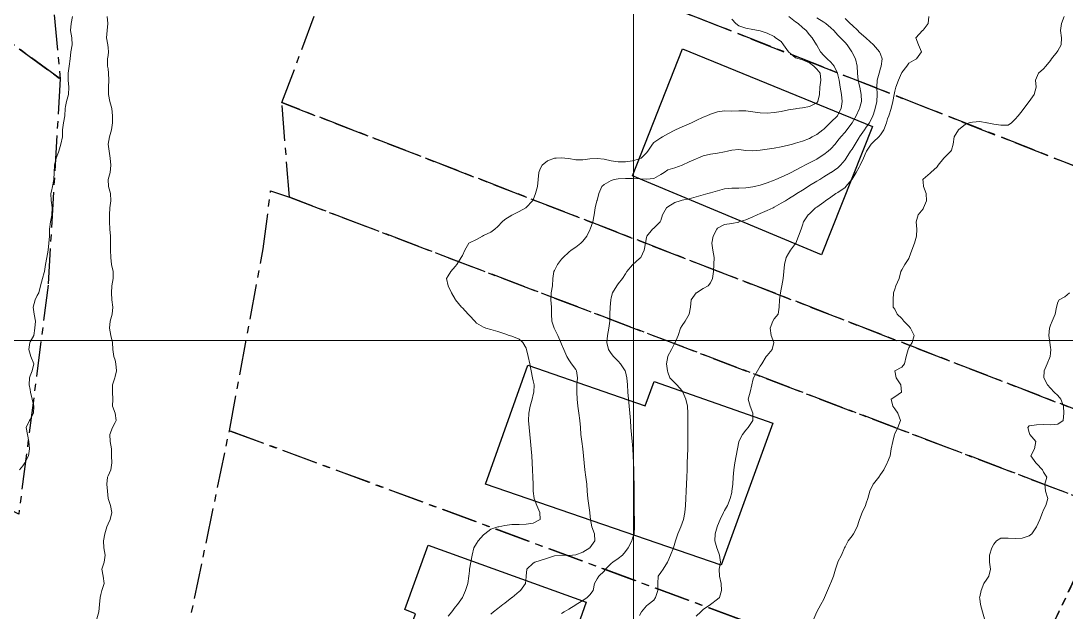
# Model space of a CAD drawing. Header units: centimetres. Extents: x 0 to 642158, y -847 to 649707.
# Drawn here: x 615923.6 to 615997.3, y 620468.2 to 620509.9 of the extents above; entities that cross this region are included whole.
import ezdxf

# ---------------------------------------------------------------- set-up
doc = ezdxf.new("R2010")
doc.units = ezdxf.units.CM
doc.header["$MEASUREMENT"] = 0
doc.linetypes.add('CENTERX2', pattern=[4, 2.5, -0.5, 0.5, -0.5])
doc.layers.add('MEV_grille', color=254, linetype='Continuous', lineweight=9)
doc.layers.add('WAL_topographie 0.5', color=253, linetype='Continuous', lineweight=20)
doc.layers.add('SPW_batiments', color=7, linetype='Continuous')
doc.layers.add('SPW_parcellaire cadastral', color=7, linetype='CENTERX2', lineweight=25, true_color=0xff0542)

# ---------------------------------------------------------------- blocks, each defined once
blk = doc.blocks.new('*U114')
at = {"layer": 'MEV_grille', "transparency": 33554687}
blk.add_lwpolyline([(-1338.461, 0), (1338.461, 0)], dxfattribs=at)
blk = doc.blocks.new('*U115')
at = {"layer": 'MEV_grille', "color": 0, "linetype": 'ByBlock', "lineweight": -2, "transparency": 16777216}
blk.add_blockref('*U114', (0, -1900), dxfattribs=at)
blk = doc.blocks.new('*U112')
at = {"layer": 'MEV_grille', "transparency": 33554687}
blk.add_lwpolyline([(0, 1825.476), (0, -1825.476)], dxfattribs=at)
blk = doc.blocks.new('*U113')
at = {"layer": 'MEV_grille', "color": 0, "linetype": 'ByBlock', "lineweight": -2, "transparency": 16777216}
blk.add_blockref('*U112', (600, 0), dxfattribs=at)

msp = doc.modelspace()

# ---------------------------------------------------------------- linework, layer by layer
at = {"layer": 'SPW_batiments'}
for points in [[(615983.693, 620502.495), (615980.095, 620493.428), (615966.76, 620499.009), (615970.276, 620507.959), (615983.693, 620502.495)], [(615967.646, 620482.776), (615968.28, 620484.501), (615976.646, 620481.544), (615973.013, 620471.527), (615956.38, 620477.258), (615959.362, 620485.658), (615967.646, 620482.776)], [(615963.481, 620468.926), (615961.381, 620463.009), (615960.364, 620463.426), (615958.782, 620458.725), (615949.382, 620462.207), (615949.517, 620462.59), (615951.448, 620468.091), (615950.681, 620468.407), (615952.33, 620472.942), (615963.481, 620468.926)]]:
    msp.add_lwpolyline(points, dxfattribs=at)
at = {"layer": 'SPW_parcellaire cadastral'}
for points in [[(615891.311, 620550.728), (615902.617, 620542.753), (615909.218, 620537.806), (615924.422, 620526.289), (615926.373, 620505.85), (615894.39, 620529.18)], [(615894.39, 620529.18), (615926.373, 620505.85), (615925.519, 620491.283), (615923.455, 620475.144), (615885.614, 620492.817)], [(615970.821, 620527.189), (616017.034, 620509.432), (616010.006, 620494.955), (615963.942, 620513.073), (615970.821, 620527.189)], [(615942.016, 620504.175), (615947.771, 620519.521), (615963.942, 620513.073), (616010.006, 620494.955), (616002.982, 620480.589), (615942.016, 620504.175)], [(616116.745, 620468.333), (616089.977, 620427.615), (615994.067, 620462.39), (616000.291, 620475.534), (615942.545, 620497.494), (615942.016, 620504.175), (616002.982, 620480.589), (616010.006, 620494.955), (616017.034, 620509.432), (616116.745, 620468.333)], [(615993.265, 620460.724), (615938.312, 620481.024), (615940.693, 620493.856), (615941.222, 620497.957), (615942.545, 620497.494), (616000.291, 620475.534), (615994.067, 620462.39), (615993.265, 620460.724)], [(615986.308, 620446.278), (615935.037, 620465.256), (615938.312, 620481.024), (615993.265, 620460.724), (615986.308, 620446.278)]]:
    msp.add_lwpolyline(points, dxfattribs=at)
at = {"layer": 'WAL_topographie 0.5'}
for points in [[(615927.241, 620510.25), (615927.145, 620509.75), (615927.109, 620509.25), (615927.188, 620508.75), (615927.217, 620508.25), (615927.134, 620507.75), (615927.07, 620507.25), (615927.012, 620506.75), (615926.933, 620506.25), (615926.94, 620505.75), (615926.984, 620505.25), (615926.96, 620504.75), (615926.828, 620504.25), (615926.75, 620503.893), (615926.726, 620503.75), (615926.706, 620503.25), (615926.605, 620502.75), (615926.54, 620502.25), (615926.532, 620501.75), (615926.431, 620501.25), (615926.274, 620500.75), (615926.25, 620500.676), (615926.099, 620500.25), (615925.973, 620499.75), (615925.941, 620499.25), (615925.92, 620498.75), (615925.821, 620498.25), (615925.75, 620497.917), (615925.724, 620497.75), (615925.727, 620497.25), (615925.75, 620497.114), (615925.81, 620496.75), (615925.779, 620496.25), (615925.75, 620496.107), (615925.682, 620495.75), (615925.63, 620495.25), (615925.611, 620494.75), (615925.581, 620494.25), (615925.517, 620493.75), (615925.436, 620493.25), (615925.342, 620492.75), (615925.265, 620492.25), (615925.25, 620492.179), (615925.122, 620491.75), (615924.986, 620491.25), (615924.861, 620490.75), (615924.75, 620490.568), (615924.598, 620490.25), (615924.458, 620489.75), (615924.541, 620489.25), (615924.625, 620488.75), (615924.579, 620488.25), (615924.513, 620487.75), (615924.25, 620487.295), (615924.237, 620487.25), (615924.156, 620486.75), (615924.25, 620486.428), (615924.314, 620486.25), (615924.517, 620485.75), (615924.396, 620485.25), (615924.25, 620484.882), (615924.2, 620484.75), (615924.18, 620484.25), (615924.25, 620483.932), (615924.278, 620483.75), (615924.397, 620483.25), (615924.518, 620482.75), (615924.485, 620482.25), (615924.25, 620481.808), (615924.2, 620481.75), (615923.968, 620481.25), (615924.062, 620480.75), (615924.167, 620480.25), (615924.218, 620479.75), (615924.133, 620479.25), (615923.886, 620478.75), (615923.75, 620478.547), (615923.5, 620478.25)], [(615928.953, 620467.75), (615929.105, 620468.25), (615929.139, 620468.75), (615929.189, 620469.25), (615929.25, 620469.473), (615929.312, 620469.75), (615929.467, 620470.25), (615929.416, 620470.75), (615929.315, 620471.25), (615929.47, 620471.75), (615929.546, 620472.25), (615929.442, 620472.75), (615929.427, 620473.25), (615929.529, 620473.75), (615929.669, 620474.25), (615929.75, 620474.459), (615929.89, 620474.75), (615930.021, 620475.25), (615929.92, 620475.75), (615929.75, 620476.25), (615929.75, 620476.25), (615929.702, 620476.75), (615929.664, 620477.25), (615929.709, 620477.75), (615929.75, 620477.829), (615929.94, 620478.25), (615930.01, 620478.75), (615929.989, 620479.25), (615929.983, 620479.75), (615929.896, 620480.25), (615929.875, 620480.75), (615930.063, 620481.25), (615930.25, 620481.607), (615930.314, 620481.75), (615930.25, 620482.25), (615930.25, 620482.25), (615930.063, 620482.75), (615930.08, 620483.25), (615930.074, 620483.75), (615930.061, 620484.25), (615930.221, 620484.75), (615930.25, 620484.844), (615930.358, 620485.25), (615930.311, 620485.75), (615930.25, 620486), (615930.167, 620486.25), (615930.1, 620486.75), (615930.072, 620487.25), (615929.946, 620487.75), (615929.864, 620488.25), (615929.904, 620488.75), (615930.05, 620489.25), (615930.077, 620489.75), (615930.026, 620490.25), (615930, 620490.75), (615930.011, 620491.25), (615930.117, 620491.75), (615930.112, 620492.25), (615929.99, 620492.75), (615929.937, 620493.25), (615929.917, 620493.75), (615929.925, 620494.25), (615929.926, 620494.75), (615929.868, 620495.25), (615929.847, 620495.75), (615929.862, 620496.25), (615929.878, 620496.75), (615929.944, 620497.25), (615929.923, 620497.75), (615929.782, 620498.25), (615929.762, 620498.75), (615929.9, 620499.25), (615929.94, 620499.75), (615929.908, 620500.25), (615929.824, 620500.75), (615929.764, 620501.25), (615929.857, 620501.75), (615930.003, 620502.25), (615930.066, 620502.75), (615930.069, 620503.25), (615930.013, 620503.75), (615929.881, 620504.25), (615929.783, 620504.75), (615929.777, 620505.25), (615929.803, 620505.75), (615929.794, 620506.25), (615929.75, 620506.55), (615929.71, 620506.75), (615929.714, 620507.25), (615929.75, 620507.5), (615929.784, 620507.75), (615929.75, 620508.036), (615929.727, 620508.25), (615929.65, 620508.75), (615929.689, 620509.25), (615929.743, 620509.75), (615929.68, 620510.25)], [(615973.75, 620510.05), (615974.046, 620509.75), (615974.25, 620509.583), (615974.75, 620509.42), (615975.25, 620509.325), (615975.645, 620509.25), (615975.75, 620509.233), (615976.25, 620509.06), (615976.75, 620508.825), (615976.849, 620508.75), (615977.25, 620508.479), (615977.405, 620508.25), (615977.75, 620507.75), (615977.75, 620507.75), (615978.25, 620507.334), (615978.521, 620507.25), (615978.75, 620507.186), (615979.25, 620506.983), (615979.558, 620506.75), (615979.75, 620506.525), (615979.99, 620506.25), (615980.042, 620505.75), (615979.968, 620505.25), (615979.952, 620504.75), (615979.83, 620504.25), (615979.75, 620504.146), (615979.25, 620503.905), (615978.75, 620503.813), (615978.333, 620503.75), (615978.25, 620503.737), (615977.75, 620503.65), (615977.25, 620503.55), (615976.75, 620503.464), (615976.25, 620503.419), (615975.75, 620503.44), (615975.25, 620503.526), (615974.75, 620503.598), (615974.25, 620503.588), (615973.75, 620503.563), (615973.25, 620503.585), (615972.75, 620503.532), (615972.25, 620503.359), (615972.004, 620503.25), (615971.75, 620503.137), (615971.25, 620502.909), (615970.904, 620502.75), (615970.75, 620502.679), (615970.25, 620502.452), (615969.795, 620502.25), (615969.75, 620502.23), (615969.25, 620501.971), (615968.864, 620501.75), (615968.75, 620501.689), (615968.25, 620501.353), (615968.171, 620501.25), (615967.845, 620500.75), (615967.75, 620500.619), (615967.36, 620500.25), (615967.25, 620500.194), (615966.75, 620500.053), (615966.25, 620499.99), (615965.75, 620499.987), (615965.25, 620500.065), (615964.75, 620500.182), (615964.25, 620500.232), (615963.75, 620500.194), (615963.25, 620500.126), (615962.75, 620500.144), (615962.25, 620500.232), (615961.983, 620500.25), (615961.75, 620500.264), (615961.361, 620500.25), (615961.25, 620500.241), (615960.75, 620500.066), (615960.382, 620499.75), (615960.25, 620499.5), (615960.148, 620499.25), (615960.088, 620498.75), (615960.046, 620498.25), (615959.919, 620497.75), (615959.75, 620497.321), (615959.696, 620497.25), (615959.25, 620496.767), (615959.228, 620496.75), (615958.75, 620496.497), (615958.283, 620496.25), (615958.25, 620496.232), (615957.75, 620495.914), (615957.552, 620495.75), (615957.25, 620495.426), (615957.039, 620495.25), (615956.75, 620495.03), (615956.25, 620494.792), (615956.164, 620494.75), (615955.75, 620494.519), (615955.25, 620494.286), (615955.205, 620494.25), (615954.92, 620493.75), (615954.75, 620493.393), (615954.659, 620493.25), (615954.353, 620492.75), (615954.25, 620492.604), (615953.935, 620492.25), (615953.75, 620491.956), (615953.625, 620491.75), (615953.75, 620491.25), (615953.75, 620491.25), (615953.982, 620490.75), (615954.25, 620490.292), (615954.272, 620490.25), (615954.68, 620489.75), (615954.75, 620489.69), (615955.155, 620489.25), (615955.25, 620489.139), (615955.618, 620488.75), (615955.75, 620488.614), (615956.25, 620488.324), (615956.397, 620488.25), (615956.75, 620488.156), (615957.25, 620488.017), (615957.75, 620487.854), (615958.055, 620487.75), (615958.25, 620487.687), (615958.75, 620487.484), (615959.021, 620487.25), (615959.25, 620486.837), (615959.281, 620486.75), (615959.391, 620486.25), (615959.498, 620485.75), (615959.603, 620485.25), (615959.708, 620484.75), (615959.75, 620484.538), (615959.807, 620484.25), (615959.79, 620483.75), (615959.75, 620483.583), (615959.671, 620483.25), (615959.535, 620482.75), (615959.433, 620482.25), (615959.411, 620481.75), (615959.464, 620481.25), (615959.52, 620480.75), (615959.557, 620480.25), (615959.6, 620479.75), (615959.65, 620479.25), (615959.683, 620478.75), (615959.701, 620478.25), (615959.725, 620477.75), (615959.745, 620477.25), (615959.75, 620477), (615959.755, 620476.75), (615959.823, 620476.25), (615960.006, 620475.75), (615960.222, 620475.25), (615960.25, 620474.75), (615960.25, 620474.75), (615960.25, 620474.75), (615959.75, 620474.498), (615959.25, 620474.423), (615958.75, 620474.411), (615958.25, 620474.41), (615957.75, 620474.342), (615957.318, 620474.25), (615957.25, 620474.237), (615956.75, 620474.072), (615956.328, 620473.75), (615956.25, 620473.682), (615955.87, 620473.25), (615955.75, 620473.056), (615955.556, 620472.75), (615955.433, 620472.25), (615955.354, 620471.75), (615955.261, 620471.25), (615955.25, 620471.139), (615955.203, 620470.75), (615955.133, 620470.25), (615954.981, 620469.75), (615954.753, 620469.25), (615954.75, 620469.245), (615954.401, 620468.75), (615954.25, 620468.566), (615954.009, 620468.25), (615953.75, 620467.937)], [(615977.789, 620510.25), (615978.25, 620509.871), (615978.443, 620509.75), (615978.75, 620509.469), (615979.005, 620509.25), (615979.25, 620508.947), (615979.431, 620508.75), (615979.731, 620508.25), (615979.75, 620508.219), (615980.007, 620507.75), (615980.25, 620507.499), (615980.481, 620507.25), (615980.75, 620507.035), (615980.973, 620506.75), (615981.223, 620506.25), (615981.25, 620506.122), (615981.336, 620505.75), (615981.404, 620505.25), (615981.488, 620504.75), (615981.539, 620504.25), (615981.474, 620503.75), (615981.25, 620503.304), (615981.215, 620503.25), (615980.75, 620502.8), (615980.698, 620502.75), (615980.25, 620502.302), (615980.18, 620502.25), (615979.75, 620501.932), (615979.421, 620501.75), (615979.25, 620501.647), (615978.75, 620501.459), (615978.25, 620501.31), (615978.036, 620501.25), (615977.75, 620501.17), (615977.25, 620501.054), (615976.75, 620500.962), (615976.25, 620500.887), (615975.75, 620500.813), (615975.25, 620500.773), (615974.75, 620500.802), (615974.25, 620500.852), (615973.75, 620500.82), (615973.45, 620500.75), (615973.25, 620500.705), (615972.75, 620500.604), (615972.25, 620500.537), (615971.75, 620500.405), (615971.364, 620500.25), (615971.25, 620500.207), (615970.75, 620499.983), (615970.257, 620499.75), (615970.25, 620499.747), (615969.75, 620499.567), (615969.25, 620499.423), (615968.986, 620499.25), (615968.75, 620499.1), (615968.25, 620498.809), (615967.75, 620498.758), (615967.25, 620498.792), (615966.75, 620498.817), (615966.25, 620498.824), (615965.75, 620498.794), (615965.452, 620498.75), (615965.25, 620498.679), (615964.75, 620498.391), (615964.595, 620498.25), (615964.382, 620497.75), (615964.25, 620497.27), (615964.245, 620497.25), (615964.129, 620496.75), (615964.055, 620496.25), (615963.946, 620495.75), (615963.773, 620495.25), (615963.75, 620495.196), (615963.527, 620494.75), (615963.25, 620494.402), (615963.098, 620494.25), (615962.75, 620493.969), (615962.424, 620493.75), (615962.25, 620493.615), (615961.86, 620493.25), (615961.75, 620493.117), (615961.46, 620492.75), (615961.25, 620492.331), (615961.208, 620492.25), (615961.133, 620491.75), (615961.113, 620491.25), (615961.026, 620490.75), (615960.991, 620490.25), (615961.028, 620489.75), (615961.027, 620489.25), (615961.063, 620488.75), (615961.232, 620488.25), (615961.25, 620488.215), (615961.489, 620487.75), (615961.707, 620487.25), (615961.75, 620487.138), (615961.913, 620486.75), (615962.127, 620486.25), (615962.25, 620486.034), (615962.456, 620485.75), (615962.75, 620485.333), (615962.802, 620485.25), (615962.878, 620484.75), (615962.831, 620484.25), (615962.817, 620483.75), (615962.852, 620483.25), (615962.9, 620482.75), (615962.964, 620482.25), (615963.027, 620481.75), (615963.074, 620481.25), (615963.118, 620480.75), (615963.179, 620480.25), (615963.25, 620479.75), (615963.25, 620479.75), (615963.304, 620479.25), (615963.341, 620478.75), (615963.394, 620478.25), (615963.464, 620477.75), (615963.52, 620477.25), (615963.559, 620476.75), (615963.61, 620476.25), (615963.678, 620475.75), (615963.745, 620475.25), (615963.75, 620475.205), (615963.795, 620474.75), (615963.891, 620474.25), (615964.066, 620473.75), (615964.102, 620473.25), (615963.75, 620472.76), (615963.741, 620472.75), (615963.25, 620472.461), (615962.75, 620472.275), (615962.512, 620472.25), (615962.25, 620472.225), (615961.75, 620472.237), (615961.25, 620472.184), (615960.75, 620472.033), (615960.25, 620471.861), (615959.872, 620471.75), (615959.75, 620471.677), (615959.307, 620471.25), (615959.255, 620470.75), (615959.25, 620470.704), (615959.194, 620470.25), (615958.844, 620469.75), (615958.75, 620469.667), (615958.257, 620469.25), (615958.25, 620469.245), (615957.75, 620468.862), (615957.599, 620468.75), (615957.25, 620468.487), (615956.955, 620468.25), (615956.75, 620468.082)], [(615979.75, 620510.156), (615980.25, 620509.855), (615980.402, 620509.75), (615980.75, 620509.447), (615980.956, 620509.25), (615981.25, 620508.924), (615981.436, 620508.75), (615981.75, 620508.403), (615981.89, 620508.25), (615982.228, 620507.75), (615982.25, 620507.71), (615982.477, 620507.25), (615982.605, 620506.75), (615982.617, 620506.25), (615982.677, 620505.75), (615982.75, 620505.435), (615982.786, 620505.25), (615982.888, 620504.75), (615982.908, 620504.25), (615982.77, 620503.75), (615982.75, 620503.707), (615982.532, 620503.25), (615982.25, 620502.753), (615982.248, 620502.75), (615981.879, 620502.25), (615981.75, 620502.09), (615981.442, 620501.75), (615981.25, 620501.497), (615981.048, 620501.25), (615980.75, 620500.914), (615980.558, 620500.75), (615980.25, 620500.52), (615979.857, 620500.25), (615979.75, 620500.187), (615979.25, 620499.916), (615978.901, 620499.75), (615978.75, 620499.669), (615978.25, 620499.411), (615977.94, 620499.25), (615977.75, 620499.146), (615977.25, 620498.913), (615976.872, 620498.75), (615976.75, 620498.697), (615976.25, 620498.51), (615975.75, 620498.342), (615975.369, 620498.25), (615975.25, 620498.22), (615974.75, 620498.159), (615974.25, 620498.139), (615973.75, 620498.131), (615973.25, 620498.078), (615972.75, 620497.955), (615972.25, 620497.802), (615972.072, 620497.75), (615971.75, 620497.658), (615971.25, 620497.516), (615970.75, 620497.385), (615970.25, 620497.285), (615970.119, 620497.25), (615969.75, 620497.115), (615969.25, 620496.821), (615969.148, 620496.75), (615968.873, 620496.25), (615968.75, 620495.865), (615968.694, 620495.75), (615968.25, 620495.314), (615968.169, 620495.25), (615967.774, 620494.75), (615967.75, 620494.659), (615967.675, 620494.25), (615967.566, 620493.75), (615967.344, 620493.25), (615967.25, 620493.164), (615966.77, 620492.75), (615966.75, 620492.734), (615966.351, 620492.25), (615966.25, 620492.094), (615966.044, 620491.75), (615965.75, 620491.388), (615965.65, 620491.25), (615965.345, 620490.75), (615965.25, 620490.404), (615965.213, 620490.25), (615965.17, 620489.75), (615965.159, 620489.25), (615965.147, 620488.75), (615965.092, 620488.25), (615964.99, 620487.75), (615964.944, 620487.25), (615965.054, 620486.75), (615965.25, 620486.462), (615965.41, 620486.25), (615965.75, 620485.921), (615965.912, 620485.75), (615966.233, 620485.25), (615966.25, 620485.176), (615966.347, 620484.75), (615966.391, 620484.25), (615966.435, 620483.75), (615966.481, 620483.25), (615966.525, 620482.75), (615966.565, 620482.25), (615966.601, 620481.75), (615966.643, 620481.25), (615966.692, 620480.75), (615966.733, 620480.25), (615966.75, 620480.028), (615966.77, 620479.75), (615966.8, 620479.25), (615966.821, 620478.75), (615966.841, 620478.25), (615966.854, 620477.75), (615966.861, 620477.25), (615966.865, 620476.75), (615966.868, 620476.25), (615966.871, 620475.75), (615966.879, 620475.25), (615966.891, 620474.75), (615966.905, 620474.25), (615966.867, 620473.75), (615966.75, 620473.432), (615966.696, 620473.25), (615966.444, 620472.75), (615966.25, 620472.495), (615966.047, 620472.25), (615965.75, 620472.009), (615965.367, 620471.75), (615965.25, 620471.644), (615964.859, 620471.25), (615964.75, 620471.103), (615964.368, 620470.75), (615964.25, 620470.581), (615964.066, 620470.25), (615963.98, 620469.75), (615963.75, 620469.443), (615963.566, 620469.25), (615963.25, 620469.05), (615962.775, 620468.75), (615962.75, 620468.734), (615962.25, 620468.436), (615961.932, 620468.25), (615961.75, 620468.121)], [(615981.75, 620510.098), (615982.113, 620509.75), (615982.25, 620509.628), (615982.64, 620509.25), (615982.75, 620509.153), (615983.223, 620508.75), (615983.25, 620508.721), (615983.75, 620508.253), (615983.753, 620508.25), (615984.187, 620507.75), (615984.25, 620507.593), (615984.362, 620507.25), (615984.299, 620506.75), (615984.25, 620506.592), (615984.148, 620506.25), (615984.018, 620505.75), (615983.984, 620505.25), (615984.012, 620504.75), (615983.999, 620504.25), (615983.885, 620503.75), (615983.75, 620503.367), (615983.706, 620503.25), (615983.475, 620502.75), (615983.25, 620502.428), (615983.124, 620502.25), (615982.777, 620501.75), (615982.75, 620501.704), (615982.472, 620501.25), (615982.25, 620500.897), (615982.144, 620500.75), (615981.819, 620500.25), (615981.75, 620500.143), (615981.42, 620499.75), (615981.25, 620499.579), (615980.76, 620499.25), (615980.75, 620499.244), (615980.25, 620498.931), (615979.958, 620498.75), (615979.75, 620498.622), (615979.25, 620498.312), (615979.15, 620498.25), (615978.75, 620498), (615978.347, 620497.75), (615978.25, 620497.69), (615977.75, 620497.379), (615977.536, 620497.25), (615977.25, 620497.075), (615976.75, 620496.789), (615976.666, 620496.75), (615976.25, 620496.548), (615975.75, 620496.337), (615975.548, 620496.25), (615975.25, 620496.122), (615974.75, 620495.91), (615974.265, 620495.75), (615974.25, 620495.744), (615973.75, 620495.637), (615973.25, 620495.565), (615972.75, 620495.308), (615972.698, 620495.25), (615972.453, 620494.75), (615972.355, 620494.25), (615972.418, 620493.75), (615972.506, 620493.25), (615972.5, 620492.75), (615972.461, 620492.25), (615972.401, 620491.75), (615972.25, 620491.458), (615972.081, 620491.25), (615971.75, 620491.057), (615971.258, 620490.75), (615971.25, 620490.741), (615970.899, 620490.25), (615970.849, 620489.75), (615970.75, 620489.25), (615970.75, 620489.25), (615970.458, 620488.75), (615970.25, 620488.438), (615970.144, 620488.25), (615969.967, 620487.75), (615969.764, 620487.25), (615969.75, 620487.226), (615969.506, 620486.75), (615969.25, 620486.273), (615969.235, 620486.25), (615969.144, 620485.75), (615969.217, 620485.25), (615969.25, 620485.156), (615969.393, 620484.75), (615969.75, 620484.397), (615969.892, 620484.25), (615970.25, 620483.825), (615970.298, 620483.75), (615970.512, 620483.25), (615970.624, 620482.75), (615970.645, 620482.25), (615970.649, 620481.75), (615970.653, 620481.25), (615970.658, 620480.75), (615970.661, 620480.25), (615970.654, 620479.75), (615970.637, 620479.25), (615970.619, 620478.75), (615970.598, 620478.25), (615970.575, 620477.75), (615970.555, 620477.25), (615970.533, 620476.75), (615970.51, 620476.25), (615970.49, 620475.75), (615970.455, 620475.25), (615970.348, 620474.75), (615970.25, 620474.509), (615970.153, 620474.25), (615969.95, 620473.75), (615969.796, 620473.25), (615969.75, 620473.083), (615969.635, 620472.75), (615969.434, 620472.25), (615969.25, 620471.797), (615969.231, 620471.75), (615968.906, 620471.25), (615968.75, 620471.013), (615968.559, 620470.75), (615968.531, 620470.25), (615968.533, 620469.75), (615968.38, 620469.25), (615968.25, 620469.075), (615967.863, 620468.75), (615967.75, 620468.66), (615967.386, 620468.25), (615967.25, 620467.983)], [(615987.65, 620510.25), (615987.602, 620509.75), (615987.25, 620509.287), (615987.206, 620509.25), (615986.75, 620508.75), (615986.927, 620508.25), (615987.15, 620507.75), (615986.794, 620507.25), (615986.75, 620507.233), (615986.25, 620506.944), (615986.112, 620506.75), (615985.75, 620506.302), (615985.729, 620506.25), (615985.53, 620505.75), (615985.334, 620505.25), (615985.25, 620504.97), (615985.203, 620504.75), (615985.122, 620504.25), (615985.004, 620503.75), (615984.839, 620503.25), (615984.75, 620503.03), (615984.664, 620502.75), (615984.479, 620502.25), (615984.25, 620501.894), (615984.142, 620501.75), (615983.75, 620501.414), (615983.6, 620501.25), (615983.269, 620500.75), (615983.25, 620500.708), (615983.054, 620500.25), (615982.819, 620499.75), (615982.75, 620499.626), (615982.541, 620499.25), (615982.25, 620498.769), (615982.236, 620498.75), (615981.808, 620498.25), (615981.75, 620498.189), (615981.25, 620497.837), (615981.107, 620497.75), (615980.75, 620497.497), (615980.364, 620497.25), (615980.25, 620497.153), (615979.75, 620496.8), (615979.672, 620496.75), (615979.25, 620496.331), (615979.143, 620496.25), (615978.829, 620495.75), (615978.75, 620495.528), (615978.651, 620495.25), (615978.474, 620494.75), (615978.265, 620494.25), (615978.25, 620494.224), (615977.907, 620493.75), (615977.75, 620493.514), (615977.606, 620493.25), (615977.487, 620492.75), (615977.434, 620492.25), (615977.38, 620491.75), (615977.296, 620491.25), (615977.25, 620491.015), (615977.202, 620490.75), (615977.122, 620490.25), (615977.097, 620489.75), (615977.032, 620489.25), (615976.75, 620488.906), (615976.662, 620488.75), (615976.473, 620488.25), (615976.544, 620487.75), (615976.725, 620487.25), (615976.609, 620486.75), (615976.25, 620486.339), (615976.179, 620486.25), (615975.878, 620485.75), (615975.75, 620485.571), (615975.577, 620485.25), (615975.295, 620484.75), (615975.25, 620484.583), (615975.176, 620484.25), (615975.064, 620483.75), (615974.924, 620483.25), (615975.057, 620482.75), (615975.239, 620482.25), (615975.244, 620481.75), (615974.924, 620481.25), (615974.75, 620481.056), (615974.503, 620480.75), (615974.255, 620480.25), (615974.25, 620480.229), (615974.152, 620479.75), (615974.076, 620479.25), (615973.984, 620478.75), (615973.9, 620478.25), (615973.852, 620477.75), (615973.821, 620477.25), (615973.77, 620476.75), (615973.75, 620476.672), (615973.652, 620476.25), (615973.454, 620475.75), (615973.25, 620475.387), (615973.182, 620475.25), (615972.93, 620474.75), (615972.75, 620474.317), (615972.722, 620474.25), (615972.578, 620473.75), (615972.563, 620473.25), (615972.706, 620472.75), (615972.75, 620472.638), (615972.897, 620472.25), (615972.95, 620471.75), (615972.879, 620471.25), (615972.889, 620470.75), (615973, 620470.25), (615973.038, 620469.75), (615972.892, 620469.25), (615972.75, 620469.132), (615972.25, 620468.75), (615972.25, 620468.75), (615971.75, 620468.409), (615971.575, 620468.25), (615971.25, 620467.94)], [(615997.209, 620510.25), (615997.027, 620509.75), (615996.941, 620509.25), (615997.017, 620508.75), (615996.99, 620508.25), (615996.75, 620507.824), (615996.711, 620507.75), (615996.326, 620507.25), (615996.25, 620507.142), (615995.905, 620506.75), (615995.75, 620506.562), (615995.393, 620506.25), (615995.25, 620505.917), (615995.185, 620505.75), (615995.228, 620505.25), (615995.096, 620504.75), (615994.75, 620504.25), (615994.75, 620504.25), (615994.371, 620503.75), (615994.25, 620503.6), (615993.963, 620503.25), (615993.75, 620503.005), (615993.485, 620502.75), (615993.25, 620502.59), (615992.75, 620502.569), (615992.25, 620502.657), (615991.769, 620502.75), (615991.75, 620502.754), (615991.25, 620502.83), (615990.75, 620502.796), (615990.512, 620502.75), (615990.25, 620502.66), (615989.75, 620502.25), (615989.75, 620502.25), (615989.452, 620501.75), (615989.369, 620501.25), (615989.25, 620500.818), (615989.221, 620500.75), (615988.75, 620500.279), (615988.712, 620500.25), (615988.32, 620499.75), (615988.25, 620499.629), (615987.81, 620499.25), (615987.75, 620499.196), (615987.25, 620498.774), (615987.236, 620498.75), (615987.25, 620498.583), (615987.282, 620498.25), (615987.471, 620497.75), (615987.484, 620497.25), (615987.281, 620496.75), (615987.25, 620496.673), (615986.906, 620496.25), (615986.775, 620495.75), (615986.806, 620495.25), (615986.793, 620494.75), (615986.75, 620494.583), (615986.659, 620494.25), (615986.471, 620493.75), (615986.283, 620493.25), (615986.25, 620493.183), (615985.967, 620492.75), (615985.75, 620492.365), (615985.696, 620492.25), (615985.562, 620491.75), (615985.338, 620491.25), (615985.25, 620491), (615985.167, 620490.75), (615985.135, 620490.25), (615985.14, 620489.75), (615985.25, 620489.6), (615985.431, 620489.25), (615985.75, 620488.936), (615985.901, 620488.75), (615986.25, 620488.396), (615986.372, 620488.25), (615986.629, 620487.75), (615986.492, 620487.25), (615986.25, 620486.868), (615986.194, 620486.75), (615986.062, 620486.25), (615985.937, 620485.75), (615985.75, 620485.515), (615985.268, 620485.25), (615985.357, 620484.75), (615985.693, 620484.25), (615985.737, 620483.75), (615985.25, 620483.411), (615985, 620483.25), (615985.11, 620482.75), (615985.25, 620482.571), (615985.474, 620482.25), (615985.658, 620481.75), (615985.48, 620481.25), (615985.25, 620480.797), (615985.231, 620480.75), (615985.109, 620480.25), (615985.01, 620479.75), (615984.937, 620479.25), (615984.75, 620478.794), (615984.73, 620478.75), (615984.482, 620478.25), (615984.25, 620477.94), (615984.129, 620477.75), (615983.75, 620477.278), (615983.732, 620477.25), (615983.509, 620476.75), (615983.367, 620476.25), (615983.25, 620475.909), (615983.193, 620475.75), (615982.962, 620475.25), (615982.771, 620474.75), (615982.75, 620474.685), (615982.607, 620474.25), (615982.353, 620473.75), (615982.25, 620473.615), (615981.971, 620473.25), (615981.75, 620472.833), (615981.708, 620472.75), (615981.508, 620472.25), (615981.25, 620471.778), (615981.236, 620471.75), (615981.071, 620471.25), (615980.945, 620470.75), (615980.75, 620470.293), (615980.731, 620470.25), (615980.503, 620469.75), (615980.293, 620469.25), (615980.25, 620469.143), (615980.03, 620468.75), (615979.75, 620468.25), (615979.75, 620468.25), (615979.538, 620467.75)], [(615997.578, 620490.75), (615997.25, 620490.462), (615996.861, 620490.25), (615996.75, 620490.096), (615996.665, 620489.75), (615996.563, 620489.25), (615996.358, 620488.75), (615996.25, 620488.475), (615996.167, 620488.25), (615996.123, 620487.75), (615996.196, 620487.25), (615996.25, 620486.893), (615996.276, 620486.75), (615996.25, 620486.5), (615996.222, 620486.25), (615996.007, 620485.75), (615995.801, 620485.25), (615995.784, 620484.75), (615996.029, 620484.25), (615996.25, 620484.025), (615996.512, 620483.75), (615996.75, 620483.5), (615996.977, 620483.25), (615997.166, 620482.75), (615997.192, 620482.25), (615997.137, 620481.75), (615996.75, 620481.478), (615996.25, 620481.447), (615995.75, 620481.461), (615995.25, 620481.431), (615994.75, 620481.359), (615994.637, 620481.25), (615994.75, 620480.9), (615994.792, 620480.75), (615995.205, 620480.25), (615995.12, 620479.75), (615994.853, 620479.25), (615995.208, 620478.75), (615995.25, 620478.702), (615995.675, 620478.25), (615995.75, 620478.094), (615995.989, 620477.75), (615995.843, 620477.25), (615995.881, 620476.75), (615996.061, 620476.25), (615995.921, 620475.75), (615995.75, 620475.44), (615995.672, 620475.25), (615995.492, 620474.75), (615995.25, 620474.25), (615995.25, 620474.25), (615994.917, 620473.75), (615994.75, 620473.603), (615994.25, 620473.43), (615993.75, 620473.408), (615993.25, 620473.445), (615992.75, 620473.431), (615992.44, 620473.25), (615992.25, 620473.028), (615992.103, 620472.75), (615991.941, 620472.25), (615991.936, 620471.75), (615992.015, 620471.25), (615991.891, 620470.75), (615991.75, 620470.546), (615991.534, 620470.25), (615991.348, 620469.75), (615991.25, 620469.3), (615991.239, 620469.25), (615991.25, 620469.15), (615991.295, 620468.75), (615991.457, 620468.25), (615991.598, 620467.75)]]:
    msp.add_lwpolyline(points, dxfattribs=at)

# ---------------------------------------------------------------- block references
at = {"layer": 'MEV_grille', "transparency": 33554687}
for name, p in [('*U113', (615366.814, 620593.644)), ('*U115', (616669.481, 622387.381))]:
    msp.add_blockref(name, p, dxfattribs=at)

doc.saveas('drawing.dxf')
